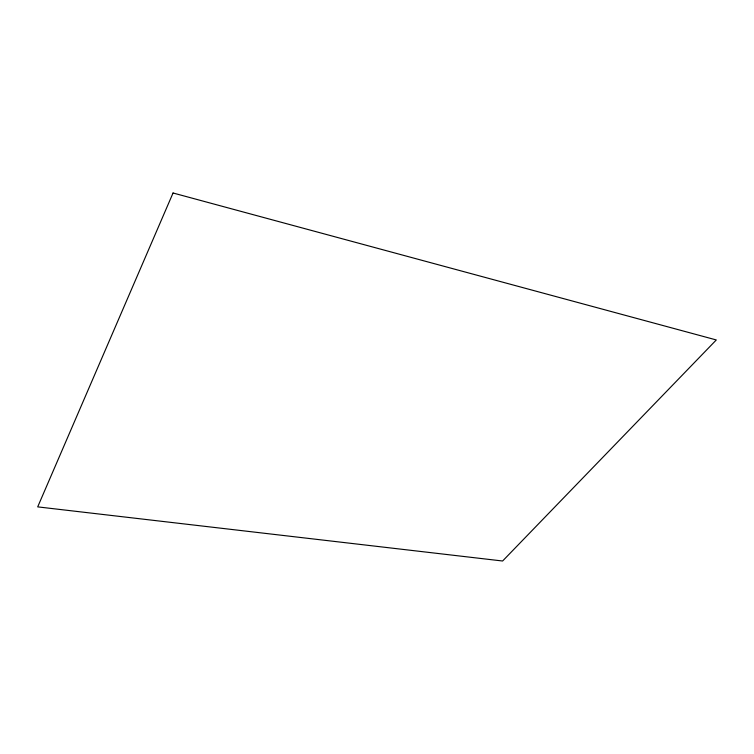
<?xml version="1.0" encoding="UTF-8"?>
<svg xmlns="http://www.w3.org/2000/svg" width="754" height="754" viewBox="0 0 754 754"><rect width="100%" height="100%" fill="white"/><g stroke="black" fill="none" stroke-linecap="round" stroke-linejoin="round"><path stroke-width="1.13" d="M173.052 192.996L37.7 506.876L502.607 561.004L716.3 339.95L173.052 192.996"/></g></svg>
